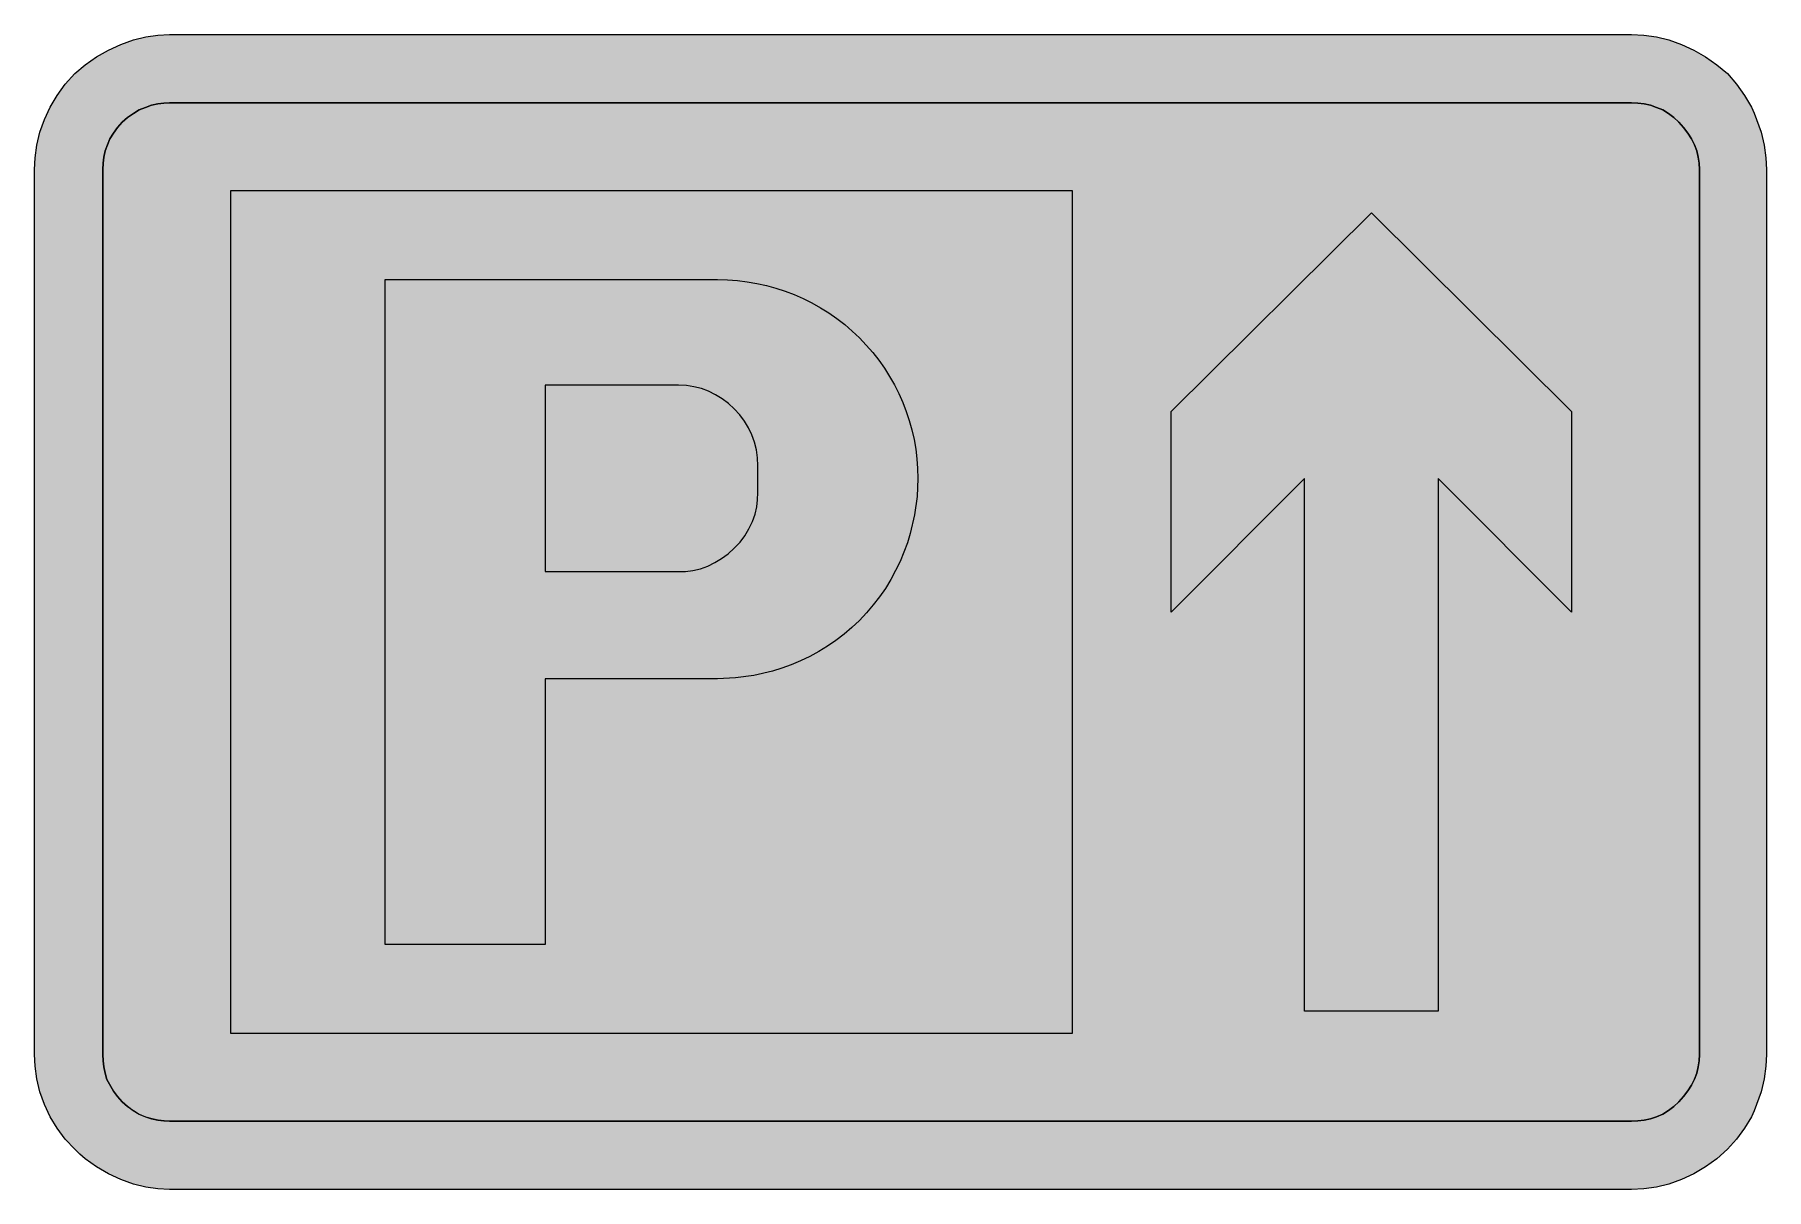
# Model space of a CAD drawing. Header units: metres. Extents: x 97 to 471, y 12 to 261.
import ezdxf

# ---------------------------------------------------------------- set-up
doc = ezdxf.new("R2010")
doc.units = ezdxf.units.M
for name, color, linetype, true_color in [('FILL_BLACK_000000', 7, 'Continuous', 0x000000), ('FILL_BLUE_0000FF', 7, 'Continuous', 0x0000ff), ('FILL_WHITE_FFFFFF', 7, 'Continuous', 0xffffff)]:
    doc.layers.add(name, color=color, linetype=linetype, true_color=true_color)

msp = doc.modelspace()

# ---------------------------------------------------------------- hatches: boundary and pattern name
at = {"layer": 'FILL_BLACK_000000', "true_color": 0x000000}
h = msp.add_hatch(color=7, dxfattribs=at)
h.dxf.hatch_style = 1
h.paths.add_polyline_path([(428.85, 136.92), (400.05, 165.72), (400.05, 50.82), (371.25, 50.82), (371.25, 165.72), (342.45, 136.92), (342.45, 180.12), (385.65, 223.02), (428.85, 180.12), (428.85, 136.92)])
at = {"layer": 'FILL_BLUE_0000FF', "true_color": 0x0000ff}
h = msp.add_hatch(color=7, dxfattribs=at)
h.dxf.hatch_style = 1
h.paths.add_polyline_path([(470.73, 38.95), (470.36, 36.23), (469.71, 33.46), (468.75, 30.72), (468.25, 29.38), (467.64, 28.08), (466.16, 25.58), (464.4, 23.25), (462.45, 21.12), (460.14, 19.03), (457.73, 17.26), (455.19, 15.76), (452.55, 14.52), (449.85, 13.56), (447.15, 12.91), (444.45, 12.54), (441.75, 12.42), (126.45, 12.42), (123.92, 12.54), (121.31, 12.91), (118.65, 13.56), (115.95, 14.52), (113.26, 15.76), (110.66, 17.26), (108.23, 19.03), (107.1, 20.04), (106.05, 21.12), (103.96, 23.25), (102.19, 25.58), (100.69, 28.08), (99.45, 30.72), (98.49, 33.46), (97.84, 36.23), (97.47, 38.95), (97.35, 41.52), (97.35, 232.32), (97.47, 234.89), (97.84, 237.61), (98.49, 240.38), (99.45, 243.12), (100.69, 245.76), (102.19, 248.29), (103.96, 250.71), (106.05, 253.02), (108.23, 254.93), (110.66, 256.62), (113.26, 258.08), (115.95, 259.32), (118.65, 260.28), (121.31, 260.93), (123.92, 261.3), (126.45, 261.42), (441.75, 261.42), (444.45, 261.3), (447.15, 260.93), (449.85, 260.28), (452.55, 259.32), (455.19, 258.08), (457.73, 256.62), (460.14, 254.93), (462.45, 253.02), (464.4, 250.71), (466.16, 248.29), (467.64, 245.76), (468.25, 244.46), (468.75, 243.12), (469.71, 240.38), (470.36, 237.61), (470.73, 234.89), (470.85, 232.32), (470.85, 41.52), (470.73, 38.95)])
h.paths.add_polyline_path([(456.17, 235.01), (455.82, 236.34), (455.33, 237.64), (454.69, 238.92), (453.92, 240.17), (453, 241.37), (451.95, 242.52), (450.88, 243.56), (449.72, 244.44), (448.49, 245.17), (447.19, 245.74), (445.85, 246.18), (444.48, 246.49), (443.11, 246.66), (441.75, 246.72), (126.45, 246.72), (125.19, 246.66), (123.89, 246.49), (122.56, 246.18), (121.24, 245.74), (119.93, 245.17), (118.65, 244.44), (117.41, 243.56), (116.25, 242.52), (115.21, 241.37), (114.33, 240.17), (113.6, 238.92), (113.03, 237.64), (112.59, 236.34), (112.28, 235.01), (112.11, 233.67), (112.05, 232.32), (112.05, 41.52), (112.11, 40.17), (112.28, 38.82), (112.56, 37.47), (112.95, 36.12), (114.38, 33.61), (115.23, 32.45), (116.25, 31.32), (117.41, 30.28), (118.65, 29.4), (119.93, 28.67), (121.24, 28.09), (122.56, 27.66), (123.89, 27.35), (125.19, 27.18), (126.45, 27.12), (441.75, 27.12), (443.11, 27.18), (444.48, 27.35), (445.85, 27.66), (447.19, 28.09), (448.49, 28.67), (449.72, 29.4), (450.88, 30.28), (451.95, 31.32), (453, 32.47), (453.92, 33.67), (454.69, 34.92), (455.33, 36.19), (455.82, 37.5), (456.17, 38.83), (456.38, 40.17), (456.45, 41.52), (456.45, 232.32), (456.38, 233.67), (456.17, 235.01)], flags=16)
h = msp.add_hatch(color=7, dxfattribs=at)
h.dxf.hatch_style = 1
h.paths.add_polyline_path([(321.15, 227.82), (321.15, 46.02), (139.65, 46.02), (139.65, 227.82), (321.15, 227.82)])
at = {"layer": 'FILL_WHITE_FFFFFF', "true_color": 0xffffff}
h = msp.add_hatch(color=7, dxfattribs=at)
h.dxf.hatch_style = 1
h.paths.add_polyline_path([(441.75, 246.72), (443.11, 246.66), (444.48, 246.49), (445.85, 246.18), (447.19, 245.74), (448.49, 245.17), (449.72, 244.44), (450.88, 243.56), (451.95, 242.52), (453, 241.37), (453.92, 240.17), (454.69, 238.92), (455.33, 237.64), (455.82, 236.34), (456.17, 235.01), (456.38, 233.67), (456.45, 232.32), (456.45, 41.52), (456.38, 40.17), (456.17, 38.83), (455.82, 37.5), (455.33, 36.19), (454.69, 34.92), (453.92, 33.67), (453, 32.47), (451.95, 31.32), (450.88, 30.28), (449.72, 29.4), (448.49, 28.67), (447.19, 28.09), (445.85, 27.66), (444.48, 27.35), (443.11, 27.18), (441.75, 27.12), (126.45, 27.12), (125.27, 27.18), (124.01, 27.34), (122.7, 27.63), (121.35, 28.02), (119.88, 28.58), (118.58, 29.33), (117.38, 30.26), (116.25, 31.32), (115.23, 32.45), (114.38, 33.61), (112.95, 36.12), (112.56, 37.47), (112.28, 38.82), (112.11, 40.17), (112.05, 41.52), (112.05, 232.32), (112.11, 233.67), (112.28, 235.01), (112.59, 236.34), (113.03, 237.64), (113.6, 238.92), (114.33, 240.17), (115.21, 241.37), (116.25, 242.52), (117.41, 243.56), (118.65, 244.44), (119.93, 245.17), (121.24, 245.74), (122.56, 246.18), (123.89, 246.49), (125.19, 246.66), (126.45, 246.72), (441.75, 246.72)])
h = msp.add_hatch(color=7, dxfattribs=at)
h.dxf.hatch_style = 1
h.paths.add_polyline_path([(172.95, 65.22), (172.95, 208.62), (244.65, 208.62), (246.78, 208.57), (248.91, 208.41), (251.01, 208.15), (253.1, 207.79), (255.17, 207.33), (257.21, 206.77), (259.21, 206.11), (261.19, 205.36), (263.12, 204.51), (265.01, 203.57), (266.86, 202.53), (268.65, 201.41), (270.4, 200.19), (272.08, 198.89), (273.7, 197.5), (275.25, 196.02), (276.73, 194.47), (278.12, 192.86), (279.42, 191.19), (280.64, 189.47), (281.76, 187.7), (282.8, 185.88), (283.74, 184.01), (284.59, 182.11), (285.34, 180.16), (286, 178.18), (286.56, 176.17), (287.02, 174.12), (287.38, 172.06), (287.64, 169.96), (287.8, 167.85), (287.85, 165.72), (287.68, 161.84), (287.14, 157.88), (286.2, 153.87), (285.58, 151.84), (284.85, 149.82), (284.01, 147.81), (283.05, 145.84), (282, 143.9), (280.84, 142.02), (279.58, 140.19), (278.23, 138.43), (276.78, 136.74), (275.25, 135.12), (273.63, 133.59), (271.94, 132.14), (270.18, 130.79), (268.35, 129.53), (266.47, 128.37), (264.53, 127.32), (262.56, 126.36), (260.55, 125.52), (258.53, 124.79), (256.5, 124.17), (252.49, 123.23), (248.53, 122.69), (244.65, 122.52), (207.45, 122.52), (207.45, 65.22), (172.95, 65.22)])
h.paths.add_polyline_path([(237.7, 145.68), (239.29, 145.88), (240.93, 146.25), (242.55, 146.82), (244.07, 147.56), (245.51, 148.43), (246.9, 149.48), (248.25, 150.72), (249.49, 151.95), (250.54, 153.34), (251.41, 154.85), (252.15, 156.42), (252.72, 157.99), (253.09, 159.57), (253.29, 161.14), (253.35, 162.72), (253.35, 168.42), (253.27, 170.19), (253.02, 171.9), (252.61, 173.55), (252.04, 175.13), (251.31, 176.64), (250.44, 178.08), (249.42, 179.44), (248.25, 180.72), (246.97, 181.89), (245.62, 182.91), (244.19, 183.78), (242.7, 184.51), (241.15, 185.08), (239.56, 185.49), (237.92, 185.74), (236.25, 185.82), (207.45, 185.82), (207.45, 145.62), (236.25, 145.62), (237.7, 145.68)], flags=16)

# ---------------------------------------------------------------- linework, layer by layer
at = {"layer": 'FILL_BLACK_000000', "lineweight": 0, "true_color": 0x000000}
msp.add_lwpolyline([(428.85, 136.92), (400.05, 165.72), (400.05, 50.82), (371.25, 50.82), (371.25, 165.72), (342.45, 136.92), (342.45, 180.12), (385.65, 223.02), (428.85, 180.12)], close=True, dxfattribs=at)
at = {"layer": 'FILL_BLUE_0000FF', "lineweight": 0, "true_color": 0x0000ff}
for points in [[(470.73, 38.95), (470.36, 36.23), (469.71, 33.46), (468.75, 30.72), (468.25, 29.38), (467.64, 28.08), (466.16, 25.58), (464.4, 23.25), (462.45, 21.12), (460.14, 19.03), (457.73, 17.26), (455.19, 15.76), (452.55, 14.52), (449.85, 13.56), (447.15, 12.91), (444.45, 12.54), (441.75, 12.42), (126.45, 12.42), (123.92, 12.54), (121.31, 12.91), (118.65, 13.56), (115.95, 14.52), (113.26, 15.76), (110.66, 17.26), (108.23, 19.03), (107.1, 20.04), (106.05, 21.12), (103.96, 23.25), (102.19, 25.58), (100.69, 28.08), (99.45, 30.72), (98.49, 33.46), (97.84, 36.23), (97.47, 38.95), (97.35, 41.52), (97.35, 232.32), (97.47, 234.89), (97.84, 237.61), (98.49, 240.38), (99.45, 243.12), (100.69, 245.76), (102.19, 248.29), (103.96, 250.71), (106.05, 253.02), (108.23, 254.93), (110.66, 256.62), (113.26, 258.08), (115.95, 259.32), (118.65, 260.28), (121.31, 260.93), (123.92, 261.3), (126.45, 261.42), (441.75, 261.42), (444.45, 261.3), (447.15, 260.93), (449.85, 260.28), (452.55, 259.32), (455.19, 258.08), (457.73, 256.62), (460.14, 254.93), (462.45, 253.02), (464.4, 250.71), (466.16, 248.29), (467.64, 245.76), (468.25, 244.46), (468.75, 243.12), (469.71, 240.38), (470.36, 237.61), (470.73, 234.89), (470.85, 232.32), (470.85, 41.52)], [(456.17, 235.01), (455.82, 236.34), (455.33, 237.64), (454.69, 238.92), (453.92, 240.17), (453, 241.37), (451.95, 242.52), (450.88, 243.56), (449.72, 244.44), (448.49, 245.17), (447.19, 245.74), (445.85, 246.18), (444.48, 246.49), (443.11, 246.66), (441.75, 246.72), (126.45, 246.72), (125.19, 246.66), (123.89, 246.49), (122.56, 246.18), (121.24, 245.74), (119.93, 245.17), (118.65, 244.44), (117.41, 243.56), (116.25, 242.52), (115.21, 241.37), (114.33, 240.17), (113.6, 238.92), (113.03, 237.64), (112.59, 236.34), (112.28, 235.01), (112.11, 233.67), (112.05, 232.32), (112.05, 41.52), (112.11, 40.17), (112.28, 38.82), (112.56, 37.47), (112.95, 36.12), (114.38, 33.61), (115.23, 32.45), (116.25, 31.32), (117.41, 30.28), (118.65, 29.4), (119.93, 28.67), (121.24, 28.09), (122.56, 27.66), (123.89, 27.35), (125.19, 27.18), (126.45, 27.12), (441.75, 27.12), (443.11, 27.18), (444.48, 27.35), (445.85, 27.66), (447.19, 28.09), (448.49, 28.67), (449.72, 29.4), (450.88, 30.28), (451.95, 31.32), (453, 32.47), (453.92, 33.67), (454.69, 34.92), (455.33, 36.19), (455.82, 37.5), (456.17, 38.83), (456.38, 40.17), (456.45, 41.52), (456.45, 232.32), (456.38, 233.67)], [(321.15, 227.82), (321.15, 46.02), (139.65, 46.02), (139.65, 227.82)]]:
    msp.add_lwpolyline(points, close=True, dxfattribs=at)
at = {"layer": 'FILL_WHITE_FFFFFF', "lineweight": 0, "true_color": 0xffffff}
msp.add_lwpolyline([(441.75, 246.72), (443.11, 246.66), (444.48, 246.49), (445.85, 246.18), (447.19, 245.74), (448.49, 245.17), (449.72, 244.44), (450.88, 243.56), (451.95, 242.52), (453, 241.37), (453.92, 240.17), (454.69, 238.92), (455.33, 237.64), (455.82, 236.34), (456.17, 235.01), (456.38, 233.67), (456.45, 232.32), (456.45, 41.52), (456.38, 40.17), (456.17, 38.83), (455.82, 37.5), (455.33, 36.19), (454.69, 34.92), (453.92, 33.67), (453, 32.47), (451.95, 31.32), (450.88, 30.28), (449.72, 29.4), (448.49, 28.67), (447.19, 28.09), (445.85, 27.66), (444.48, 27.35), (443.11, 27.18), (441.75, 27.12), (126.45, 27.12), (125.27, 27.18), (124.01, 27.34), (122.7, 27.63), (121.35, 28.02), (119.88, 28.58), (118.58, 29.33), (117.38, 30.26), (116.25, 31.32), (115.23, 32.45), (114.38, 33.61), (112.95, 36.12), (112.56, 37.47), (112.28, 38.82), (112.11, 40.17), (112.05, 41.52), (112.05, 232.32), (112.11, 233.67), (112.28, 235.01), (112.59, 236.34), (113.03, 237.64), (113.6, 238.92), (114.33, 240.17), (115.21, 241.37), (116.25, 242.52), (117.41, 243.56), (118.65, 244.44), (119.93, 245.17), (121.24, 245.74), (122.56, 246.18), (123.89, 246.49), (125.19, 246.66), (126.45, 246.72)], close=True, dxfattribs=at)
at = {"layer": 'FILL_WHITE_FFFFFF', "lineweight": 0, "true_color": 0x0000ff}
for points in [[(172.95, 65.22), (172.95, 208.62), (244.65, 208.62), (246.78, 208.57), (248.91, 208.41), (251.01, 208.15), (253.1, 207.79), (255.17, 207.33), (257.21, 206.77), (259.21, 206.11), (261.19, 205.36), (263.12, 204.51), (265.01, 203.57), (266.86, 202.53), (268.65, 201.41), (270.4, 200.19), (272.08, 198.89), (273.7, 197.5), (275.25, 196.02), (276.73, 194.47), (278.12, 192.86), (279.42, 191.19), (280.64, 189.47), (281.76, 187.7), (282.8, 185.88), (283.74, 184.01), (284.59, 182.11), (285.34, 180.16), (286, 178.18), (286.56, 176.17), (287.02, 174.12), (287.38, 172.06), (287.64, 169.96), (287.8, 167.85), (287.85, 165.72), (287.68, 161.84), (287.14, 157.88), (286.2, 153.87), (285.58, 151.84), (284.85, 149.82), (284.01, 147.81), (283.05, 145.84), (282, 143.9), (280.84, 142.02), (279.58, 140.19), (278.23, 138.43), (276.78, 136.74), (275.25, 135.12), (273.63, 133.59), (271.94, 132.14), (270.18, 130.79), (268.35, 129.53), (266.47, 128.37), (264.53, 127.32), (262.56, 126.36), (260.55, 125.52), (258.53, 124.79), (256.5, 124.17), (252.49, 123.23), (248.53, 122.69), (244.65, 122.52), (207.45, 122.52), (207.45, 65.22)], [(237.7, 145.68), (239.29, 145.88), (240.93, 146.25), (242.55, 146.82), (244.07, 147.56), (245.51, 148.43), (246.9, 149.48), (248.25, 150.72), (249.49, 151.95), (250.54, 153.34), (251.41, 154.85), (252.15, 156.42), (252.72, 157.99), (253.09, 159.57), (253.29, 161.14), (253.35, 162.72), (253.35, 168.42), (253.27, 170.19), (253.02, 171.9), (252.61, 173.55), (252.04, 175.13), (251.31, 176.64), (250.44, 178.08), (249.42, 179.44), (248.25, 180.72), (246.97, 181.89), (245.62, 182.91), (244.19, 183.78), (242.7, 184.51), (241.15, 185.08), (239.56, 185.49), (237.92, 185.74), (236.25, 185.82), (207.45, 185.82), (207.45, 145.62), (236.25, 145.62)]]:
    msp.add_lwpolyline(points, close=True, dxfattribs=at)

doc.saveas('drawing.dxf')
